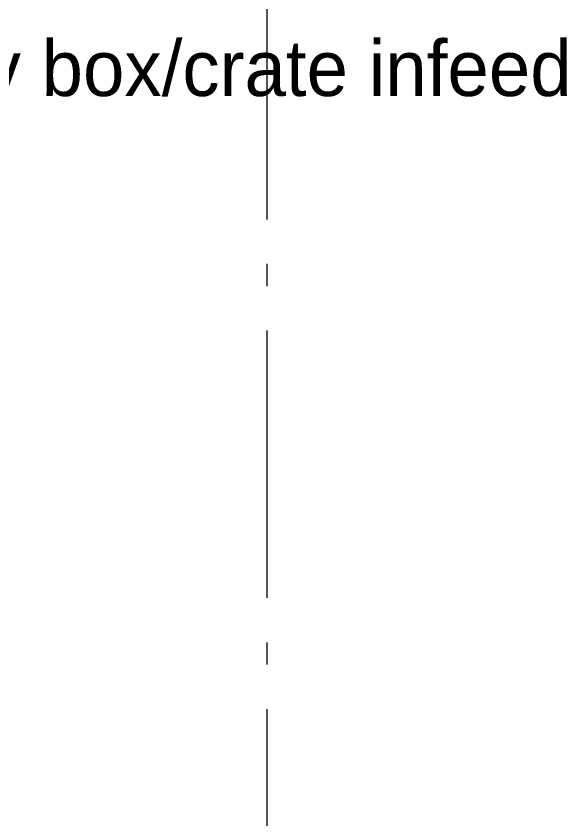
# Model space of a CAD drawing. Header units: millimetres. Extents: x -187347 to 135007, y -6415 to 292048.
# Drawn here: x -58065 to -55594, y 32716 to 36322 of the extents above; entities that cross this region are included whole.
import ezdxf

# ---------------------------------------------------------------- set-up
doc = ezdxf.new("R2010")
doc.units = ezdxf.units.MM
doc.header["$LTSCALE"] = 100
doc.linetypes.add('CENTER', pattern=[50.8, 31.75, -6.35, 6.35, -6.35])
doc.linetypes.add('Z_LINE-CNTR', pattern=[17, 12, -2, 1, -2])
doc.layers.get('0').update_dxf_attribs({"lineweight": 18})
doc.layers.add('Layout Kromeka', color=1, linetype='Continuous', lineweight=5)
doc.layers.add('S-GRID', color=7, linetype='Continuous', lineweight=5)
doc.layers.add('TEXT', color=3, linetype='Continuous')
doc.styles.add('025_100', font='', dxfattribs={"height": 250})
doc.styles.get('025_100').set_extended_font_data('Univers 45 Light')

# ---------------------------------------------------------------- blocks, each defined once
blk = doc.blocks.new('*U1695')
at = {"ltscale": 10}
for p, q in [((5234, 136.5), (5366, 136.5)), ((0, -550), (0, 100)), ((5600, 100), (0, 100)), ((5600, -550), (5600, 100)), ((0, -550), (5600, -550))]:
    blk.add_line(p, q, dxfattribs=at)
blk.add_lwpolyline([(5397.5, 136.5), (5397.5, 298.5), (4938.5, 298.5), (4938.5, 136.5), (5234, 136.5), (5234, 100), (5366, 100), (5366, 136.5), (5397.5, 136.5)], dxfattribs=at)
at = {"color": 4, "linetype": 'CENTER', "ltscale": 10}
blk.add_lwpolyline([(0, -225), (5600, -225)], dxfattribs=at)
at = {"color": 5, "ltscale": 10}
for p in [(0, -225), (5600, -225)]:
    blk.add_point(p, dxfattribs=at)

msp = doc.modelspace()

# ---------------------------------------------------------------- linework, layer by layer
at = {"layer": 'S-GRID', "color": 152, "linetype": 'Z_LINE-CNTR'}
msp.add_line((-56939.9, 111408.8), (-56939.9, -6038.2), dxfattribs=at)

# ---------------------------------------------------------------- block references
at = {"layer": 'Layout Kromeka', "color": 4, "linetype": 'Continuous', "rotation": 180}
msp.add_blockref('*U1695', (-55699.7, 36492.6, 3.4), dxfattribs=at)

# ---------------------------------------------------------------- texts
at = {"layer": 'TEXT', "color": 3, "linetype": 'Continuous', "insert": (-59995.1, 36212.8, -3.4), "char_height": 250, "attachment_point": 1, "style": '025_100'}
msp.add_mtext_dynamic_manual_height_columns('Line 2 Empty box/crate infeed', width=6119.795, gutter_width=1250, heights=[0], dxfattribs=at)

doc.saveas('drawing.dxf')
